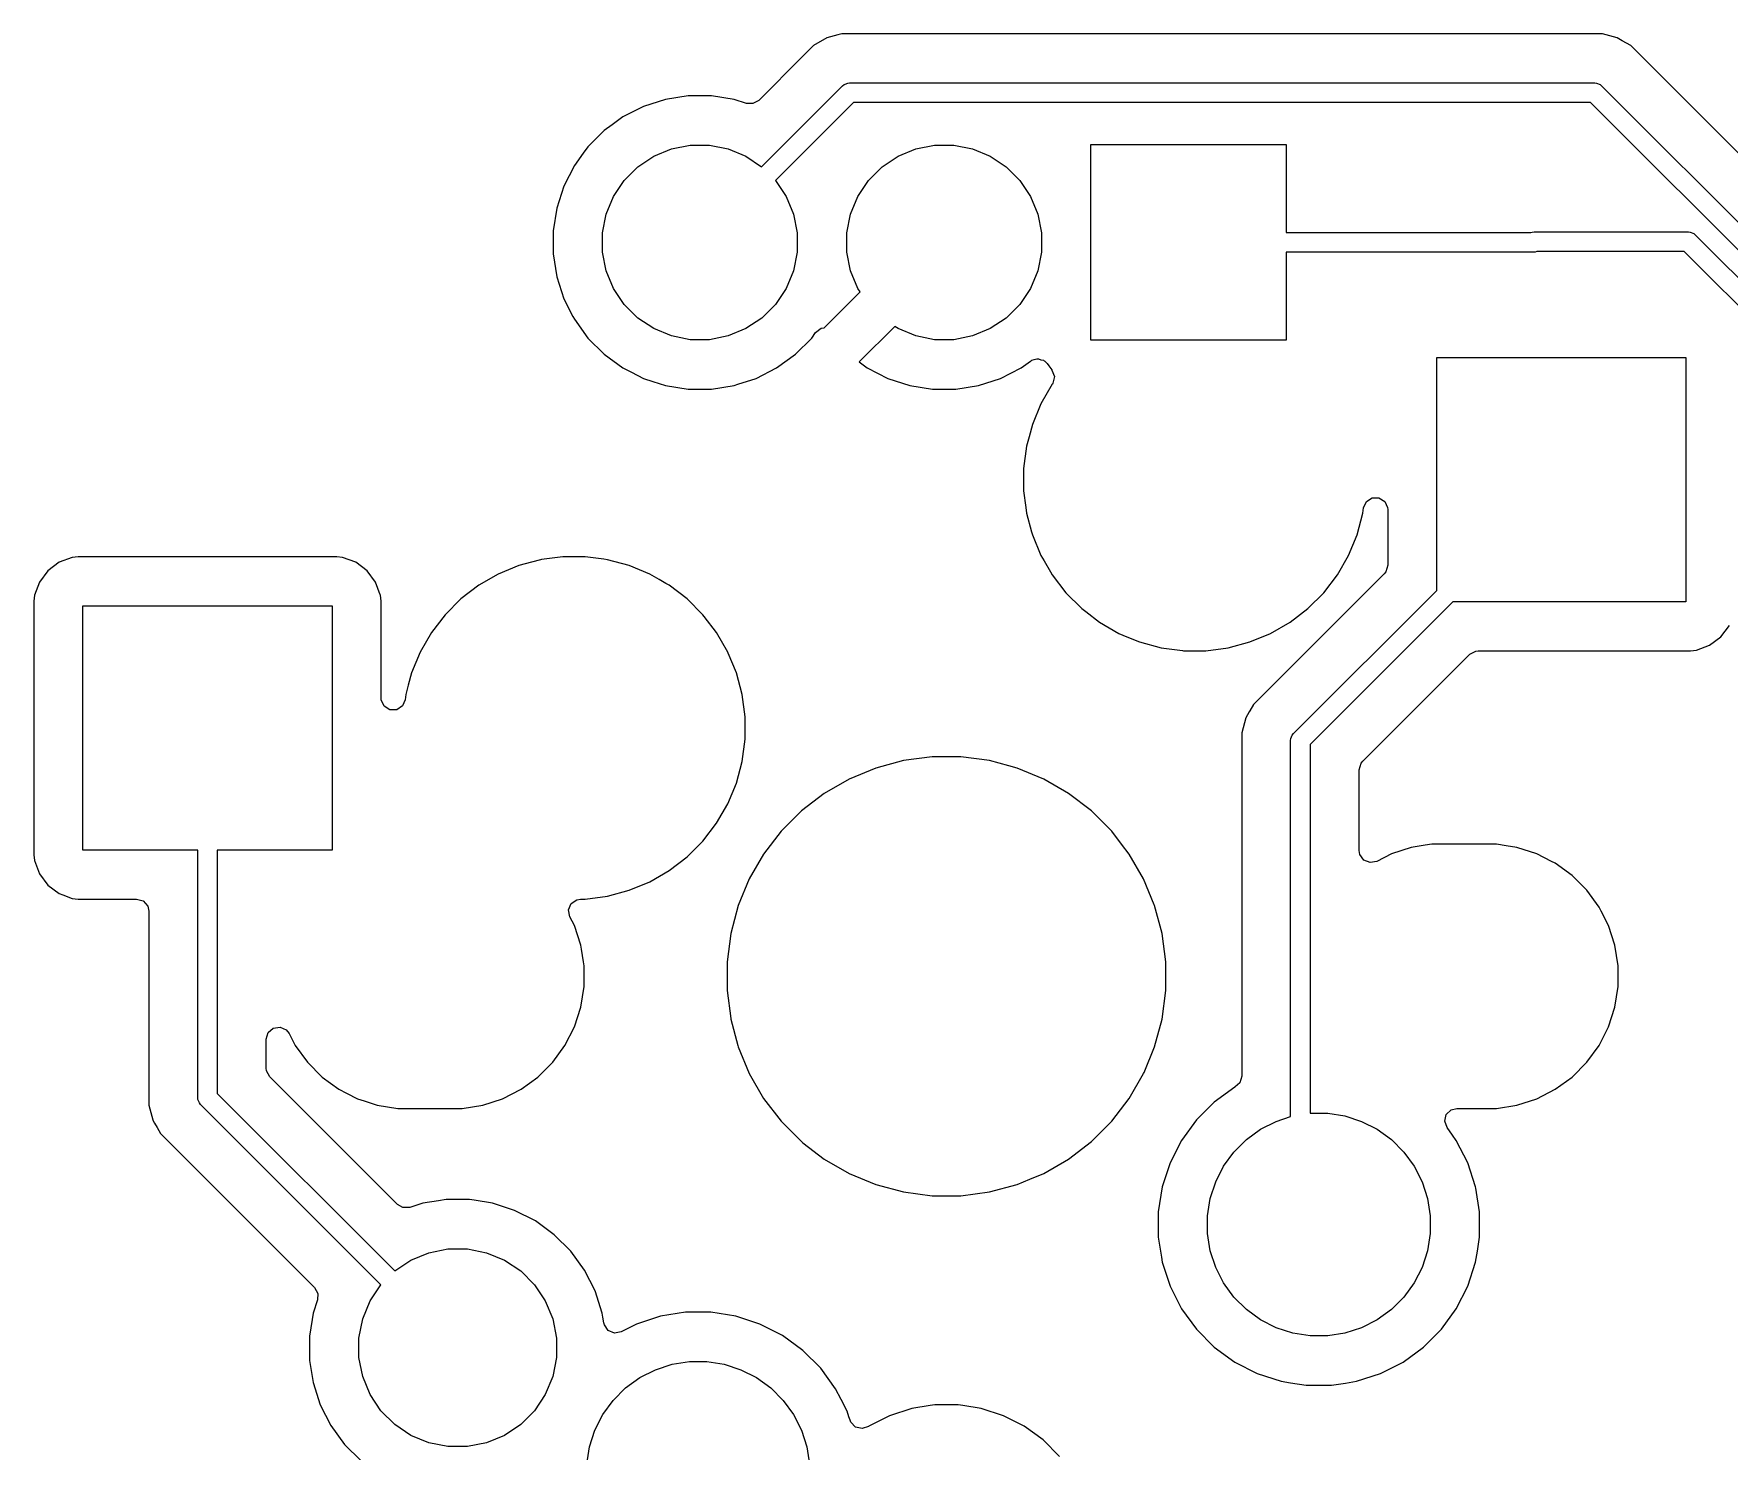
# Model space of a CAD drawing. Header units: millimetres. Extents: x 69 to 174, y -162 to -92.
# Drawn here: x 127.5 to 144.84, y -136.23 to -121.73 of the extents above; entities that cross this region are included whole.
import ezdxf

# ---------------------------------------------------------------- set-up
doc = ezdxf.new("R2010")
doc.units = ezdxf.units.MM
doc.layers.add('Back', color=153, linetype='CONTINUOUS', true_color=0x4d7fc4)

msp = doc.modelspace()

# ---------------------------------------------------------------- linework, layer by layer
at = {"layer": 'Back', "linetype": 'CONTINUOUS'}
for p, q in [((135.76564, -121.7315), (135.724719, -121.742464)), ((143.380331, -121.7315), (135.76564, -121.7315)), ((143.380347, -121.731499), (143.380331, -121.7315)), ((143.387943, -121.731499), (143.380347, -121.731499)), ((143.546057, -121.731499), (143.387943, -121.731499)), ((143.698785, -121.772423), (143.546057, -121.731499)), ((135.475982, -121.851481), (135.364178, -121.963286)), ((135.47599, -121.851475), (135.475982, -121.851481)), ((135.612909, -121.772426), (135.47599, -121.851475)), ((135.612914, -121.772423), (135.612909, -121.772426)), ((135.687451, -121.752451), (135.612914, -121.772423)), ((135.724719, -121.742465), (135.687451, -121.752451)), ((135.724719, -121.742464), (135.724719, -121.742465)), ((143.7489, -121.801358), (143.698785, -121.772423)), ((143.748904, -121.801359), (143.7489, -121.801358)), ((143.748904, -121.80136), (143.748904, -121.801359)), ((143.835716, -121.85148), (143.748904, -121.80136)), ((143.835717, -121.851481), (143.835716, -121.85148)), ((143.954588, -121.970352), (143.835717, -121.851481)), ((135.364178, -121.963286), (134.915963, -122.4115)), ((143.95459, -121.970355), (143.954588, -121.970352)), ((150.740287, -128.756052), (143.95459, -121.970355)), ((135.773989, -122.26129), (135.789142, -122.248853)), ((135.789142, -122.248853), (135.7997, -122.244479)), ((135.7997, -122.244479), (135.825191, -122.233921)), ((135.825191, -122.233921), (135.8447, -122.232)), ((135.8447, -122.232), (143.467, -122.232)), ((143.467, -122.232), (143.486509, -122.233921)), ((143.486509, -122.233921), (143.522557, -122.248853)), ((143.522557, -122.248853), (143.537711, -122.261289)), ((133.961031, -122.400746), (133.736403, -122.473733)), ((134.194303, -122.3638), (133.961031, -122.400746)), ((134.194308, -122.3638), (134.194303, -122.3638)), ((134.430492, -122.3638), (134.194308, -122.3638)), ((134.430497, -122.3638), (134.430492, -122.3638)), ((134.66377, -122.400747), (134.430497, -122.3638)), ((134.789964, -122.44175), (134.66377, -122.400747)), ((134.915963, -122.4115), (134.85464, -122.444985)), ((134.945111, -123.090166), (135.773989, -122.26129)), ((135.886121, -122.432), (135.086533, -123.231588)), ((143.425578, -122.432), (135.886121, -122.432)), ((151.143289, -130.14971), (143.425578, -122.432)), ((143.537711, -122.261289), (151.255421, -129.979)), ((133.525966, -122.580957), (133.41695, -122.660162)), ((133.736403, -122.473733), (133.525966, -122.580957)), ((134.85464, -122.444985), (134.789964, -122.44175)), ((133.334887, -122.719785), (133.167885, -122.886787)), ((133.334888, -122.719785), (133.334887, -122.719785)), ((133.33489, -122.719783), (133.334888, -122.719785)), ((133.41695, -122.660162), (133.33489, -122.719783)), ((133.120371, -122.952185), (133.029057, -123.077866)), ((133.167883, -122.88679), (133.120371, -122.952185)), ((133.167885, -122.886788), (133.167883, -122.88679)), ((133.167885, -122.886787), (133.167885, -122.886788)), ((133.841003, -122.982379), (134.022115, -122.90736)), ((134.022115, -122.90736), (134.214383, -122.869115)), ((134.214383, -122.869115), (134.410417, -122.869115)), ((134.410417, -122.869115), (134.602685, -122.90736)), ((134.602685, -122.90736), (134.783797, -122.982379)), ((136.341003, -122.982379), (136.522115, -122.90736)), ((136.522115, -122.90736), (136.714383, -122.869115)), ((136.714383, -122.869115), (136.910417, -122.869115)), ((136.910417, -122.869115), (137.102685, -122.90736)), ((137.102685, -122.90736), (137.283797, -122.982379)), ((138.3124, -124.8643), (138.3124, -122.8643)), ((138.3124, -122.8643), (140.3124, -122.8643)), ((140.3124, -122.8643), (140.3124, -123.7643)), ((133.029057, -123.077866), (132.921833, -123.288303)), ((133.53939, -123.229907), (133.678007, -123.09129)), ((133.678007, -123.09129), (133.841003, -122.982379)), ((134.783797, -122.982379), (134.945111, -123.090166)), ((136.03939, -123.229907), (136.178007, -123.09129)), ((136.178007, -123.09129), (136.341003, -122.982379)), ((137.283797, -122.982379), (137.446793, -123.09129)), ((137.446793, -123.09129), (137.58541, -123.229907)), ((132.921833, -123.288303), (132.848846, -123.512931)), ((133.430479, -123.392903), (133.53939, -123.229907)), ((135.086533, -123.231588), (135.194321, -123.392903)), ((135.930479, -123.392903), (136.03939, -123.229907)), ((137.58541, -123.229907), (137.694321, -123.392903)), ((133.35546, -123.574015), (133.430479, -123.392903)), ((135.194321, -123.392903), (135.26934, -123.574015)), ((135.85546, -123.574015), (135.930479, -123.392903)), ((137.694321, -123.392903), (137.76934, -123.574015)), ((132.848846, -123.512931), (132.8119, -123.746202)), ((133.317215, -123.766283), (133.35546, -123.574015)), ((135.26934, -123.574015), (135.307585, -123.766283)), ((135.817215, -123.766283), (135.85546, -123.574015)), ((137.76934, -123.574015), (137.807585, -123.766283)), ((132.8119, -123.746202), (132.8119, -123.982397)), ((133.317215, -123.962317), (133.317215, -123.766283)), ((135.307585, -123.766283), (135.307585, -123.962317)), ((135.817215, -123.962317), (135.817215, -123.766283)), ((137.807585, -123.766283), (137.807585, -123.962317)), ((140.3124, -123.7643), (142.813691, -123.7643)), ((142.813691, -123.7643), (142.829091, -123.757921)), ((142.829091, -123.757921), (142.8486, -123.756)), ((142.8486, -123.756), (144.425314, -123.756)), ((144.425314, -123.756), (144.444823, -123.757921)), ((144.444823, -123.757921), (144.480871, -123.772853)), ((144.480871, -123.772853), (144.496025, -123.785289)), ((144.496025, -123.785289), (150.90371, -130.192975)), ((132.8119, -123.982397), (132.848846, -124.215668)), ((133.35546, -124.154585), (133.317215, -123.962317)), ((135.307585, -123.962317), (135.26934, -124.154585)), ((135.85546, -124.154585), (135.817215, -123.962317)), ((137.807585, -123.962317), (137.76934, -124.154585)), ((142.8403, -123.9643), (140.3124, -123.9643)), ((140.3124, -123.9643), (140.3124, -124.8643)), ((142.859809, -123.962379), (142.8403, -123.9643)), ((142.875209, -123.956), (142.859809, -123.962379)), ((144.383892, -123.956), (142.875209, -123.956)), ((150.733, -130.305107), (144.383892, -123.956)), ((133.430479, -124.335697), (133.35546, -124.154585)), ((135.26934, -124.154585), (135.194321, -124.335697)), ((135.930479, -124.335697), (135.85546, -124.154585)), ((137.76934, -124.154585), (137.694321, -124.335697)), ((132.848846, -124.215668), (132.921833, -124.440296)), ((133.53939, -124.498693), (133.430479, -124.335697)), ((135.194321, -124.335697), (135.08541, -124.498693)), ((135.953297, -124.369847), (135.930479, -124.335697)), ((137.694321, -124.335697), (137.58541, -124.498693)), ((132.921833, -124.440296), (133.013924, -124.621033)), ((133.678007, -124.63731), (133.53939, -124.498693)), ((135.08541, -124.498693), (134.946793, -124.63731)), ((135.584943, -124.738202), (135.953297, -124.369847)), ((137.58541, -124.498693), (137.446793, -124.63731)), ((133.013924, -124.621033), (133.029057, -124.650733)), ((133.029057, -124.650733), (133.167883, -124.84181)), ((133.841003, -124.746221), (133.678007, -124.63731)), ((134.946793, -124.63731), (134.783797, -124.746221)), ((137.446793, -124.63731), (137.283797, -124.746221)), ((133.167883, -124.84181), (133.33489, -125.008817)), ((134.022115, -124.82124), (133.841003, -124.746221)), ((134.214383, -124.859485), (134.022115, -124.82124)), ((134.410417, -124.859485), (134.214383, -124.859485)), ((134.602685, -124.82124), (134.410417, -124.859485)), ((134.783797, -124.746221), (134.602685, -124.82124)), ((135.28991, -125.008817), (135.456917, -124.84181)), ((135.456917, -124.84181), (135.497785, -124.785559)), ((135.497785, -124.785559), (135.553111, -124.742896)), ((135.553111, -124.742896), (135.584943, -124.738202)), ((136.30685, -124.7234), (135.943293, -125.086958)), ((136.341003, -124.746221), (136.30685, -124.7234)), ((136.522115, -124.82124), (136.341003, -124.746221)), ((136.714383, -124.859485), (136.522115, -124.82124)), ((136.910417, -124.859485), (136.714383, -124.859485)), ((137.102685, -124.82124), (136.910417, -124.859485)), ((137.283797, -124.746221), (137.102685, -124.82124)), ((133.33489, -125.008817), (133.525967, -125.147643)), ((135.098833, -125.147643), (135.28991, -125.008817)), ((140.3124, -124.8643), (138.3124, -124.8643)), ((133.525967, -125.147643), (133.613309, -125.192146)), ((133.613309, -125.192146), (133.736403, -125.254866)), ((134.888392, -125.254868), (135.098833, -125.147643)), ((135.943293, -125.086958), (136.026228, -125.147214)), ((136.026228, -125.147214), (136.236597, -125.254402)), ((137.388202, -125.254402), (137.598571, -125.147214)), ((137.598571, -125.147214), (137.694257, -125.077694)), ((137.694257, -125.077694), (137.701944, -125.074951)), ((137.701944, -125.074951), (137.707714, -125.069181)), ((137.707714, -125.069181), (137.734366, -125.063382)), ((137.734366, -125.063382), (137.760063, -125.054214)), ((137.760063, -125.054214), (137.768013, -125.056062)), ((137.768013, -125.056062), (137.775987, -125.054328)), ((137.775987, -125.054328), (137.801544, -125.063859)), ((137.801544, -125.063859), (137.828117, -125.070039)), ((137.828117, -125.070039), (137.83549, -125.07652)), ((137.83549, -125.07652), (137.841452, -125.078744)), ((137.841452, -125.078744), (137.866409, -125.1037)), ((137.866409, -125.1037), (137.882718, -125.125485)), ((137.882718, -125.125485), (137.914347, -125.167736)), ((137.914347, -125.167736), (137.915445, -125.169202)), ((137.915445, -125.169202), (137.939863, -125.234666)), ((141.8509, -127.423578), (141.8509, -125.04)), ((141.8509, -125.04), (144.4009, -125.04)), ((144.4009, -125.04), (144.4009, -127.54)), ((133.736403, -125.254866), (133.736405, -125.254866)), ((133.736405, -125.254866), (133.736408, -125.254868)), ((133.736408, -125.254868), (133.831262, -125.285688)), ((133.831262, -125.285688), (133.961031, -125.327853)), ((133.961031, -125.327853), (134.194303, -125.3648)), ((134.194303, -125.3648), (134.194308, -125.3648)), ((134.194308, -125.3648), (134.430497, -125.3648)), ((134.430497, -125.3648), (134.663768, -125.327853)), ((134.663768, -125.327853), (134.702131, -125.315388)), ((134.702131, -125.315388), (134.888392, -125.254868)), ((136.236597, -125.254402), (136.461152, -125.327365)), ((136.461152, -125.327365), (136.461151, -125.327365)), ((136.461151, -125.327365), (136.694348, -125.3643)), ((136.694348, -125.3643), (136.930452, -125.3643)), ((136.930452, -125.3643), (137.163647, -125.327365)), ((137.163647, -125.327365), (137.388202, -125.254402)), ((137.917293, -125.31538), (137.802557, -125.514108)), ((137.919288, -125.312394), (137.917293, -125.31538)), ((137.925012, -125.302939), (137.919288, -125.312394)), ((137.939863, -125.234666), (137.925012, -125.302939)), ((137.80255, -125.514123), (137.714742, -125.726112)), ((137.802557, -125.514108), (137.80255, -125.514123)), ((137.714742, -125.726112), (137.680454, -125.854076)), ((137.680454, -125.854076), (137.655361, -125.947731)), ((137.655351, -125.94777), (137.6254, -126.175258)), ((137.655353, -125.947759), (137.655351, -125.94777)), ((137.655361, -125.947731), (137.655353, -125.947759)), ((137.6254, -126.175258), (137.6254, -126.404741)), ((137.6254, -126.404741), (137.647954, -126.576048)), ((137.647954, -126.576048), (137.655352, -126.632238)), ((141.096448, -126.632238), (141.103461, -126.578968)), ((141.103461, -126.578968), (141.131728, -126.515072)), ((141.131728, -126.515072), (141.190052, -126.476601)), ((141.190052, -126.476601), (141.259917, -126.47577)), ((141.259917, -126.47577), (141.31914, -126.512842)), ((141.31914, -126.512842), (141.348919, -126.576048)), ((141.348919, -126.576048), (141.3504, -126.595154)), ((137.655352, -126.632238), (137.706784, -126.824187)), ((141.037058, -126.853887), (141.096448, -126.632238)), ((141.3504, -126.595154), (141.3504, -127.164902)), ((137.706784, -126.824187), (137.714742, -126.853887)), ((137.714742, -126.853887), (137.80255, -127.065876)), ((140.949244, -127.065888), (141.037058, -126.853887)), ((127.893416, -127.085908), (127.758571, -127.136202)), ((127.953023, -127.079501), (127.893416, -127.085908)), ((127.953029, -127.0795), (127.953023, -127.079501)), ((130.598764, -127.0795), (127.953029, -127.0795)), ((130.598773, -127.0795), (130.598764, -127.0795)), ((130.598781, -127.0795), (130.598773, -127.0795)), ((130.598783, -127.079501), (130.598781, -127.0795)), ((130.658383, -127.085908), (130.598783, -127.079501)), ((130.793228, -127.136202), (130.658382, -127.085908)), ((130.658382, -127.085908), (130.658383, -127.085908)), ((132.683662, -127.109452), (132.591961, -127.134023)), ((132.694615, -127.108009), (132.683662, -127.109452)), ((132.911158, -127.0795), (132.694615, -127.108009)), ((132.911166, -127.0795), (132.911158, -127.0795)), ((133.140634, -127.0795), (132.911166, -127.0795)), ((133.140641, -127.0795), (133.140634, -127.0795)), ((133.330115, -127.104446), (133.140641, -127.0795)), ((133.368138, -127.109452), (133.330115, -127.104446)), ((133.589787, -127.168842), (133.368138, -127.109452)), ((137.80255, -127.065876), (137.802557, -127.06589)), ((137.802557, -127.06589), (137.834289, -127.120851)), ((140.834511, -127.264612), (140.949244, -127.065888)), ((127.643352, -127.222455), (127.557106, -127.337664)), ((127.643355, -127.222452), (127.643352, -127.222455)), ((127.758564, -127.136206), (127.643355, -127.222452)), ((127.758571, -127.136202), (127.758564, -127.136206)), ((130.793235, -127.136206), (130.793228, -127.136202)), ((130.908444, -127.222452), (130.793235, -127.136206)), ((130.908447, -127.222455), (130.908444, -127.222452)), ((130.994693, -127.337664), (130.908447, -127.222455)), ((132.250009, -127.256657), (132.051282, -127.371392)), ((132.250023, -127.25665), (132.250009, -127.256657)), ((132.462012, -127.168842), (132.250023, -127.25665)), ((132.591961, -127.134023), (132.462012, -127.168842)), ((133.801776, -127.25665), (133.589787, -127.168842)), ((133.80179, -127.256657), (133.801776, -127.25665)), ((133.898463, -127.312471), (133.80179, -127.256657)), ((137.834289, -127.120851), (137.899531, -127.233855)), ((137.899531, -127.233855), (137.917292, -127.264617)), ((137.917292, -127.264617), (138.056981, -127.446661)), ((141.314081, -127.252583), (139.976281, -128.590382)), ((140.694819, -127.446661), (140.834511, -127.264612)), ((141.330715, -127.231941), (141.314081, -127.252583)), ((141.3504, -127.164902), (141.330715, -127.231941)), ((127.557102, -127.337671), (127.506808, -127.472517)), ((127.557106, -127.337664), (127.557102, -127.337671)), ((130.994697, -127.337671), (130.994693, -127.337664)), ((131.043116, -127.467491), (130.994697, -127.337671)), ((132.051282, -127.371392), (131.869238, -127.511081)), ((133.966002, -127.351465), (133.898463, -127.312471)), ((134.000517, -127.371392), (133.966002, -127.351465)), ((134.182561, -127.511081), (134.000517, -127.371392)), ((138.056981, -127.446661), (138.056989, -127.44667)), ((138.056989, -127.44667), (138.21923, -127.608911)), ((140.386089, -128.888389), (141.8509, -127.423578)), ((140.53257, -127.608911), (140.694811, -127.44667)), ((140.694811, -127.44667), (140.694814, -127.446665)), ((140.694814, -127.446665), (140.694819, -127.446661)), ((127.500401, -127.532123), (127.5004, -127.532135)), ((127.5004, -127.532135), (127.5004, -130.12787)), ((127.506808, -127.472517), (127.500401, -127.532116)), ((127.500401, -127.532116), (127.500401, -127.532123)), ((128.0009, -130.08), (128.0009, -127.58)), ((128.0009, -127.58), (130.5509, -127.58)), ((130.5509, -127.58), (130.5509, -130.08)), ((131.044991, -127.472517), (131.043116, -127.467491)), ((131.051397, -127.532116), (131.044991, -127.472517)), ((131.051398, -127.532123), (131.051397, -127.532116)), ((131.051399, -127.532129), (131.051398, -127.532123)), ((131.051399, -128.524852), (131.051399, -127.532129)), ((131.869238, -127.511081), (131.706981, -127.673338)), ((134.18257, -127.511089), (134.182561, -127.511081)), ((134.344811, -127.67333), (134.18257, -127.511089)), ((138.21923, -127.608911), (138.219238, -127.608918)), ((138.219238, -127.608918), (138.219239, -127.608919)), ((138.219239, -127.608919), (138.260375, -127.640484)), ((140.350512, -127.748611), (140.532561, -127.608919)), ((140.532561, -127.608919), (140.532565, -127.608914)), ((140.532565, -127.608914), (140.53257, -127.608911)), ((142.017321, -127.54), (140.5568, -129.000521)), ((144.4009, -127.54), (142.017321, -127.54)), ((131.706981, -127.673338), (131.567292, -127.855382)), ((134.344818, -127.673338), (134.344811, -127.67333)), ((134.344819, -127.673339), (134.344818, -127.673338)), ((134.357422, -127.689764), (134.344819, -127.673339)), ((134.484507, -127.855382), (134.357422, -127.689764)), ((138.260375, -127.640484), (138.401282, -127.748607)), ((138.401282, -127.748607), (138.401285, -127.748608)), ((138.401285, -127.748608), (138.401288, -127.748611)), ((138.401288, -127.748611), (138.600012, -127.863344)), ((140.151788, -127.863344), (140.350512, -127.748611)), ((144.758446, -127.897546), (144.844696, -127.782331)), ((131.567292, -127.855382), (131.452557, -128.054109)), ((134.484508, -127.855385), (134.484507, -127.855382)), ((134.484511, -127.855388), (134.484508, -127.855385)), ((134.599244, -128.054112), (134.484511, -127.855388)), ((138.600012, -127.863344), (138.600017, -127.863346)), ((138.600017, -127.863346), (138.600023, -127.863349)), ((138.600023, -127.863349), (138.682578, -127.897544)), ((138.682578, -127.897544), (138.812013, -127.951158)), ((138.812013, -127.951158), (139.033662, -128.010548)), ((139.718138, -128.010548), (139.939787, -127.951158)), ((139.939787, -127.951158), (140.151788, -127.863344)), ((144.643231, -127.983796), (144.758446, -127.897546)), ((131.45255, -128.054123), (131.364742, -128.266112)), ((131.452557, -128.054109), (131.45255, -128.054123)), ((134.599246, -128.054117), (134.599244, -128.054112)), ((134.599249, -128.054123), (134.599246, -128.054117)), ((134.603965, -128.065509), (134.599249, -128.054123)), ((134.687058, -128.266113), (134.603965, -128.065509)), ((139.033662, -128.010548), (139.250212, -128.039057)), ((139.250212, -128.039057), (139.26115, -128.040498)), ((139.26115, -128.040498), (139.261166, -128.0405)), ((139.261166, -128.0405), (139.261173, -128.0405)), ((139.261173, -128.0405), (139.490627, -128.0405)), ((139.490627, -128.0405), (139.490634, -128.0405)), ((139.490634, -128.0405), (139.718138, -128.010548)), ((141.093614, -129.171519), (142.188316, -128.076817)), ((142.188316, -128.076817), (142.249639, -128.043333)), ((142.249639, -128.043333), (142.275997, -128.040499)), ((142.275997, -128.040499), (144.448771, -128.040499)), ((144.448771, -128.040499), (144.448772, -128.040499)), ((144.448772, -128.040499), (144.508383, -128.034091)), ((144.508383, -128.034091), (144.643231, -127.983796)), ((131.364742, -128.266112), (131.330454, -128.394076)), ((134.746448, -128.487762), (134.687058, -128.266113)), ((131.305351, -128.48777), (131.298338, -128.541038)), ((131.305353, -128.487759), (131.305351, -128.48777)), ((131.305359, -128.487738), (131.305353, -128.487759)), ((131.330454, -128.394076), (131.305359, -128.487738)), ((134.7764, -128.715266), (134.746448, -128.487762)), ((131.05288, -128.543958), (131.051399, -128.524852)), ((131.082659, -128.607164), (131.05288, -128.543958)), ((131.141882, -128.644236), (131.082659, -128.607164)), ((131.211747, -128.643405), (131.141882, -128.644236)), ((131.270071, -128.604934), (131.211747, -128.643405)), ((131.298338, -128.541038), (131.270071, -128.604934)), ((139.933092, -128.665188), (139.897223, -128.727315)), ((139.938607, -128.655636), (139.933092, -128.665188)), ((139.976277, -128.590387), (139.938607, -128.655636)), ((139.976281, -128.590382), (139.976277, -128.590387)), ((134.7764, -128.944734), (134.7764, -128.715266)), ((139.897223, -128.727315), (139.856299, -128.880043)), ((134.746448, -129.172238), (134.7764, -128.944734)), ((139.856299, -128.880043), (139.856299, -128.880044)), ((139.856299, -128.880044), (139.856299, -129.048146)), ((140.3568, -128.9591), (140.358721, -128.939591)), ((140.3568, -132.805817), (140.3568, -128.9591)), ((140.358721, -128.939591), (140.373653, -128.903543)), ((140.373653, -128.903543), (140.386089, -128.888389)), ((140.5568, -129.000521), (140.5568, -132.770523)), ((134.687058, -129.393887), (134.746448, -129.172238)), ((136.397103, -129.164001), (136.112905, -129.240152)), ((136.688783, -129.125601), (136.397103, -129.164001)), ((136.688788, -129.1256), (136.688783, -129.125601)), ((136.688794, -129.1256), (136.688788, -129.1256)), ((136.983006, -129.1256), (136.688794, -129.1256)), ((136.983011, -129.1256), (136.983006, -129.1256)), ((136.983016, -129.125601), (136.983011, -129.1256)), ((137.274696, -129.164001), (136.983016, -129.125601)), ((137.274699, -129.164001), (137.274696, -129.164001)), ((137.2747, -129.164002), (137.274699, -129.164001)), ((137.474307, -129.217487), (137.2747, -129.164002)), ((139.856299, -129.048146), (139.8563, -129.048159)), ((139.8563, -129.048159), (139.8563, -132.39179)), ((141.0573, -129.259196), (141.076985, -129.192157)), ((141.076985, -129.192157), (141.093614, -129.171519)), ((135.841089, -129.352742), (135.58631, -129.49984)), ((135.841105, -129.352734), (135.841089, -129.352742)), ((136.112905, -129.240152), (135.841105, -129.352734)), ((137.558894, -129.240152), (137.474307, -129.217487)), ((137.830694, -129.352734), (137.558894, -129.240152)), ((137.83071, -129.352742), (137.830694, -129.352734)), ((138.085489, -129.49984), (137.83071, -129.352742)), ((141.0573, -130.084238), (141.0573, -129.259196)), ((134.599244, -129.605888), (134.687058, -129.393887)), ((135.586294, -129.499851), (135.35289, -129.678948)), ((135.58631, -129.49984), (135.586294, -129.499851)), ((138.085492, -129.499842), (138.085489, -129.49984)), ((138.085497, -129.499845), (138.085492, -129.499842)), ((138.085503, -129.499849), (138.085497, -129.499845)), ((138.085505, -129.499851), (138.085503, -129.499849)), ((138.318909, -129.678948), (138.085505, -129.499851)), ((134.484511, -129.804612), (134.599244, -129.605888)), ((135.352883, -129.678954), (135.144854, -129.886983)), ((135.35289, -129.678948), (135.352883, -129.678954)), ((138.318916, -129.678954), (138.318909, -129.678948)), ((138.526945, -129.886983), (138.318916, -129.678954)), ((134.344819, -129.986661), (134.484511, -129.804612)), ((135.144848, -129.88699), (134.965751, -130.120394)), ((135.144854, -129.886983), (135.144848, -129.88699)), ((138.526951, -129.88699), (138.526945, -129.886983)), ((138.627939, -130.0186), (138.526951, -129.88699)), ((134.18257, -130.148911), (134.344811, -129.98667)), ((134.344811, -129.98667), (134.344814, -129.986665)), ((134.344814, -129.986665), (134.344819, -129.986661)), ((138.706055, -130.120403), (138.627939, -130.0186)), ((141.591244, -130.051876), (141.388944, -130.117606)), ((141.73131, -130.029692), (141.591244, -130.051876)), ((141.801342, -130.0186), (141.73131, -130.029692)), ((142.462258, -130.0186), (141.801342, -130.0186)), ((142.561674, -130.034346), (142.462258, -130.0186)), ((142.672355, -130.051876), (142.561674, -130.034346)), ((142.874655, -130.117606), (142.672355, -130.051876)), ((127.5004, -130.12787), (127.500401, -130.127876)), ((127.500401, -130.127876), (127.506808, -130.187483)), ((127.506808, -130.187483), (127.557102, -130.322328)), ((129.1759, -130.08), (128.0009, -130.08)), ((129.1759, -132.61), (129.1759, -130.08)), ((130.5509, -130.08), (129.3759, -130.08)), ((129.3759, -130.08), (129.3759, -132.568578)), ((134.000512, -130.288611), (134.182561, -130.148919)), ((134.182561, -130.148919), (134.182565, -130.148914)), ((134.182565, -130.148914), (134.18257, -130.148911)), ((134.96574, -130.12041), (134.818642, -130.375189)), ((134.965751, -130.120394), (134.96574, -130.12041)), ((138.706059, -130.12041), (138.706055, -130.120403)), ((138.853157, -130.375189), (138.706059, -130.12041)), ((141.063928, -130.124236), (141.0573, -130.084238)), ((141.104185, -130.181343), (141.063928, -130.124236)), ((141.168926, -130.207619), (141.104185, -130.181343)), ((141.237595, -130.194723), (141.168926, -130.207619)), ((141.388941, -130.117608), (141.237595, -130.194723)), ((141.388944, -130.117606), (141.388941, -130.117608)), ((142.874658, -130.117607), (142.874655, -130.117606)), ((143.026004, -130.194723), (142.874658, -130.117607)), ((143.064188, -130.214179), (143.026004, -130.194723)), ((143.236278, -130.33921), (143.064188, -130.214179)), ((127.557102, -130.322328), (127.557106, -130.322335)), ((127.557106, -130.322335), (127.643352, -130.437544)), ((133.589787, -130.491158), (133.801788, -130.403344)), ((133.801788, -130.403344), (134.000512, -130.288611)), ((134.818634, -130.375205), (134.706052, -130.647005)), ((134.818642, -130.375189), (134.818634, -130.375205)), ((138.853165, -130.375205), (138.853157, -130.375189)), ((138.962342, -130.638785), (138.853165, -130.375205)), ((143.38669, -130.489622), (143.236278, -130.33921)), ((127.643352, -130.437544), (127.643355, -130.437547)), ((127.643355, -130.437547), (127.758564, -130.523793)), ((127.758564, -130.523793), (127.758571, -130.523797)), ((127.758571, -130.523797), (127.79511, -130.537425)), ((127.79511, -130.537425), (127.893417, -130.574091)), ((127.893417, -130.574091), (127.953027, -130.5805)), ((127.953027, -130.5805), (128.5514, -130.580499)), ((128.5514, -130.580499), (128.618439, -130.600183)), ((133.053594, -130.587128), (133.093592, -130.5805)), ((133.093592, -130.5805), (133.140627, -130.5805)), ((133.140627, -130.5805), (133.140634, -130.5805)), ((133.140634, -130.5805), (133.368138, -130.550548)), ((133.368138, -130.550548), (133.589787, -130.491158)), ((143.511721, -130.661712), (143.38669, -130.489622)), ((128.618439, -130.600183), (128.664194, -130.652987)), ((128.664194, -130.652987), (128.6754, -130.704499)), ((128.6754, -130.704499), (128.6754, -132.52333)), ((132.970211, -130.692126), (132.996487, -130.627385)), ((132.983107, -130.760795), (132.970211, -130.692126)), ((132.996487, -130.627385), (133.053594, -130.587128)), ((134.706052, -130.647005), (134.629901, -130.931203)), ((138.96575, -130.647013), (138.962342, -130.638785)), ((139.041898, -130.9312), (138.96575, -130.647013)), ((143.533026, -130.703526), (143.511721, -130.661712)), ((143.608292, -130.851241), (143.533026, -130.703526)), ((133.029192, -130.851241), (132.983107, -130.760795)), ((133.029193, -130.851244), (133.029192, -130.851241)), ((133.094924, -131.053545), (133.029193, -130.851244)), ((143.608292, -130.851242), (143.608292, -130.851241)), ((143.674024, -131.053546), (143.608292, -130.851242)), ((133.100916, -131.091376), (133.094924, -131.053545)), ((133.121747, -131.2229), (133.100916, -131.091376)), ((134.629901, -130.931203), (134.591501, -131.222883)), ((139.0803, -131.222894), (139.041898, -130.9312)), ((143.7073, -131.263642), (143.674024, -131.053546)), ((133.1282, -131.263642), (133.121747, -131.2229)), ((133.1282, -131.476358), (133.1282, -131.263642)), ((134.591501, -131.222883), (134.5915, -131.2229)), ((134.5915, -131.2229), (134.5915, -131.517099)), ((139.0803, -131.517106), (139.0803, -131.222894)), ((143.7073, -131.476358), (143.7073, -131.263642)), ((133.094924, -131.686454), (133.1282, -131.476358)), ((134.5915, -131.517099), (134.591501, -131.517116)), ((134.591501, -131.517116), (134.62896, -131.80165)), ((139.041898, -131.8088), (139.0803, -131.517106)), ((143.674024, -131.686454), (143.7073, -131.476358)), ((133.029192, -131.888758), (133.094924, -131.686454)), ((143.608292, -131.888758), (143.674024, -131.686454)), ((129.8764, -132.01311), (129.896085, -131.946071)), ((129.896085, -131.946071), (129.948889, -131.900316)), ((129.948889, -131.900316), (130.018047, -131.890372)), ((130.018047, -131.890372), (130.081603, -131.919397)), ((130.081603, -131.919397), (130.110885, -131.956815)), ((130.110885, -131.956815), (130.172779, -132.078288)), ((132.932621, -132.078288), (133.029192, -131.888758)), ((134.62896, -131.80165), (134.629902, -131.8088)), ((134.629902, -131.8088), (134.702111, -132.078288)), ((138.96575, -132.092987), (139.041898, -131.8088)), ((143.511721, -132.078288), (143.608292, -131.888758)), ((129.8764, -132.309902), (129.8764, -132.01311)), ((130.172779, -132.078288), (130.29781, -132.250378)), ((132.80759, -132.250378), (132.932621, -132.078288)), ((134.702111, -132.078288), (134.706052, -132.092994)), ((134.706052, -132.092994), (134.818634, -132.364794)), ((138.85686, -132.355874), (138.965747, -132.092994)), ((138.965746, -132.092994), (138.96575, -132.092987)), ((138.965747, -132.092994), (138.965746, -132.092994)), ((143.38669, -132.250378), (143.511721, -132.078288)), ((129.879234, -132.33626), (129.8764, -132.309902)), ((130.29781, -132.250378), (130.448222, -132.40079)), ((132.657178, -132.40079), (132.80759, -132.250378)), ((143.236278, -132.40079), (143.38669, -132.250378)), ((129.912719, -132.397583), (129.879234, -132.33626)), ((130.571016, -133.055881), (129.912719, -132.397583)), ((130.448222, -132.40079), (130.620312, -132.525821)), ((132.485088, -132.525821), (132.657178, -132.40079)), ((134.818634, -132.364794), (134.818642, -132.36481)), ((134.818642, -132.36481), (134.96574, -132.619589)), ((138.706055, -132.619597), (138.853161, -132.364803)), ((138.853161, -132.364803), (138.85686, -132.355874)), ((139.836615, -132.458829), (139.788603, -132.50227)), ((139.8563, -132.39179), (139.836615, -132.458829)), ((143.064188, -132.525821), (143.236278, -132.40079)), ((128.6754, -132.52333), (128.675399, -132.523348)), ((128.675399, -132.523348), (128.675399, -132.689054)), ((129.177821, -132.629509), (129.1759, -132.61)), ((129.192753, -132.665557), (129.177821, -132.629509)), ((129.3759, -132.568578), (131.191707, -134.384386)), ((130.620312, -132.525821), (130.69975, -132.566297)), ((130.69975, -132.566297), (130.809841, -132.622392)), ((130.809841, -132.622392), (130.809844, -132.622393)), ((130.809844, -132.622393), (130.879047, -132.644878)), ((130.879047, -132.644878), (131.012146, -132.688124)), ((132.093254, -132.688124), (132.295558, -132.622392)), ((132.295558, -132.622392), (132.485088, -132.525821)), ((134.96574, -132.619589), (134.965751, -132.619605)), ((134.965751, -132.619605), (135.144848, -132.853009)), ((138.52695, -132.853011), (138.706055, -132.619597)), ((139.575229, -132.65641), (139.39231, -132.839329)), ((139.784523, -132.504348), (139.575229, -132.65641)), ((139.788603, -132.50227), (139.784523, -132.504348)), ((142.672354, -132.688124), (142.874658, -132.622392)), ((142.874658, -132.622392), (143.064188, -132.525821)), ((128.675399, -132.689054), (128.675398, -132.689054)), ((128.675398, -132.689054), (128.715665, -132.839332)), ((129.205189, -132.680711), (129.192753, -132.665557)), ((131.050286, -134.525807), (129.205189, -132.680711)), ((131.012146, -132.688124), (131.222242, -132.7214)), ((131.222242, -132.7214), (131.222243, -132.7214)), ((131.222243, -132.7214), (131.883157, -132.7214)), ((131.883157, -132.7214), (131.883158, -132.7214)), ((131.883158, -132.7214), (132.093254, -132.688124)), ((140.208493, -132.854006), (140.3568, -132.805817)), ((140.5568, -132.770523), (140.735579, -132.770523)), ((140.735579, -132.770523), (140.912728, -132.798581)), ((140.912728, -132.798581), (141.083307, -132.854006)), ((141.933375, -132.852479), (141.9492, -132.784425)), ((141.9492, -132.784425), (141.999306, -132.73573)), ((141.999306, -132.73573), (142.057173, -132.7214)), ((142.057173, -132.7214), (142.462257, -132.7214)), ((142.462257, -132.7214), (142.462258, -132.7214)), ((142.462258, -132.7214), (142.672354, -132.688124)), ((128.715665, -132.839332), (128.716323, -132.841785)), ((128.716323, -132.841785), (128.733319, -132.871222)), ((128.733319, -132.871222), (128.760491, -132.918285)), ((128.760491, -132.918285), (128.795379, -132.978715)), ((128.795379, -132.978715), (128.914249, -133.097585)), ((135.144848, -132.853009), (135.144854, -132.853016)), ((135.144854, -132.853016), (135.352883, -133.061045)), ((138.318911, -133.06105), (138.52695, -132.853011)), ((139.39231, -132.839329), (139.240253, -133.048617)), ((139.903581, -133.040856), (140.048684, -132.935432)), ((140.048684, -132.935432), (140.208493, -132.854006)), ((141.083307, -132.854006), (141.243116, -132.935432)), ((141.243116, -132.935432), (141.388219, -133.040856)), ((141.956855, -132.918285), (141.933375, -132.852479)), ((142.012822, -132.995317), (141.956855, -132.918285)), ((142.051547, -133.048618), (142.012822, -132.995317)), ((128.914249, -133.097585), (128.914255, -133.09759)), ((128.914255, -133.09759), (130.370403, -134.553738)), ((131.219638, -133.704503), (130.571016, -133.055881)), ((135.352883, -133.061045), (135.35289, -133.061051)), ((135.35289, -133.061051), (135.367747, -133.072451)), ((135.367747, -133.072451), (135.586303, -133.240155)), ((138.085497, -133.240155), (138.318911, -133.06105)), ((139.240253, -133.048617), (139.12281, -133.279112)), ((139.671332, -133.312784), (139.776756, -133.167681)), ((139.776756, -133.167681), (139.903581, -133.040856)), ((141.388219, -133.040856), (141.515044, -133.167681)), ((141.515044, -133.167681), (141.620468, -133.312784)), ((142.168991, -133.279115), (142.051547, -133.048618)), ((135.586303, -133.240155), (135.58631, -133.240159)), ((135.58631, -133.240159), (135.841089, -133.387257)), ((137.830703, -133.387261), (138.085497, -133.240155)), ((139.12281, -133.279112), (139.042867, -133.525149)), ((139.589906, -133.472593), (139.671332, -133.312784)), ((141.620468, -133.312784), (141.701894, -133.472593)), ((142.248932, -133.525146), (142.168991, -133.279115)), ((135.841089, -133.387257), (135.841105, -133.387265)), ((135.841105, -133.387265), (136.112905, -133.499847)), ((136.112905, -133.499847), (136.112907, -133.499847)), ((136.112907, -133.499847), (136.112913, -133.49985)), ((136.112913, -133.49985), (136.3971, -133.575998)), ((137.2747, -133.575998), (137.558887, -133.49985)), ((137.558887, -133.49985), (137.687573, -133.446547)), ((137.687573, -133.446547), (137.830694, -133.387265)), ((137.830694, -133.387265), (137.830697, -133.387263)), ((137.830697, -133.387263), (137.830703, -133.387261)), ((139.042867, -133.525149), (139.0024, -133.780648)), ((139.534481, -133.643172), (139.589906, -133.472593)), ((141.701894, -133.472593), (141.757319, -133.643172)), ((142.250738, -133.536549), (142.248932, -133.525146)), ((131.275795, -133.736748), (131.219638, -133.704503)), ((131.48078, -133.690842), (131.345637, -133.734753)), ((131.480783, -133.690842), (131.48078, -133.690842)), ((131.637961, -133.665947), (131.480783, -133.690842)), ((131.716549, -133.6535), (131.637961, -133.665947)), ((131.955251, -133.6535), (131.716549, -133.6535)), ((132.0035, -133.661142), (131.955251, -133.6535)), ((132.191011, -133.690841), (132.0035, -133.661142)), ((132.191013, -133.690841), (132.191011, -133.690841)), ((132.191015, -133.690842), (132.191013, -133.690841)), ((132.418034, -133.764605), (132.191015, -133.690842)), ((136.3971, -133.575998), (136.688794, -133.6144)), ((136.688794, -133.6144), (136.688801, -133.6144)), ((136.688801, -133.6144), (136.982999, -133.6144)), ((136.982999, -133.6144), (136.983006, -133.6144)), ((136.983006, -133.6144), (137.2747, -133.575998)), ((139.506423, -133.820321), (139.534481, -133.643172)), ((141.757319, -133.643172), (141.785377, -133.820321)), ((142.2894, -133.780648), (142.250738, -133.536549)), ((131.345637, -133.734753), (131.275795, -133.736748)), ((132.630719, -133.872973), (132.418034, -133.764605)), ((132.823833, -134.013279), (132.630719, -133.872973)), ((139.0024, -133.780648), (139.0024, -134.039351)), ((139.506423, -133.999679), (139.506423, -133.820321)), ((141.785377, -133.820321), (141.785377, -133.999679)), ((142.2894, -134.039351), (142.2894, -133.780648)), ((132.992621, -134.182067), (132.823833, -134.013279)), ((139.0024, -134.039351), (139.034426, -134.241554)), ((139.534481, -134.176828), (139.506423, -133.999679)), ((141.785377, -133.999679), (141.757319, -134.176828)), ((142.266917, -134.181294), (142.2894, -134.039351)), ((131.356961, -134.273968), (131.540971, -134.197749)), ((131.540971, -134.197749), (131.736315, -134.158892)), ((131.736315, -134.158892), (131.935485, -134.158892)), ((131.935485, -134.158892), (132.130829, -134.197749)), ((132.130829, -134.197749), (132.314839, -134.273968)), ((133.132927, -134.375181), (132.992621, -134.182067)), ((139.589906, -134.347407), (139.534481, -134.176828)), ((141.757319, -134.176828), (141.701894, -134.347407)), ((142.248932, -134.294854), (142.266917, -134.181294)), ((131.191707, -134.384386), (131.356961, -134.273968)), ((132.314839, -134.273968), (132.480444, -134.384621)), ((132.480444, -134.384621), (132.621279, -134.525456)), ((133.241295, -134.587866), (133.132927, -134.375181)), ((139.034426, -134.241554), (139.042868, -134.294854)), ((139.042868, -134.294854), (139.122809, -134.540885)), ((139.671332, -134.507216), (139.589906, -134.347407)), ((141.701894, -134.347407), (141.620468, -134.507216)), ((142.168991, -134.540885), (142.248932, -134.294854)), ((130.370403, -134.553738), (130.403888, -134.615061)), ((130.939868, -134.691061), (131.050286, -134.525807)), ((132.621279, -134.525456), (132.731932, -134.691061)), ((139.122809, -134.540885), (139.240253, -134.771382)), ((139.776756, -134.652319), (139.671332, -134.507216)), ((141.620468, -134.507216), (141.515044, -134.652319)), ((142.051547, -134.771382), (142.168991, -134.540885)), ((130.400653, -134.679737), (130.356742, -134.81488)), ((130.403888, -134.615061), (130.400653, -134.679737)), ((130.863649, -134.875071), (130.939868, -134.691061)), ((132.731932, -134.691061), (132.808151, -134.875071)), ((133.315058, -134.814885), (133.241295, -134.587866)), ((139.903581, -134.779144), (139.776756, -134.652319)), ((141.515044, -134.652319), (141.388219, -134.779144)), ((130.346069, -134.88227), (130.3194, -135.050649)), ((130.356742, -134.814883), (130.346069, -134.88227)), ((130.356742, -134.81488), (130.356742, -134.814883)), ((130.824792, -135.070415), (130.863649, -134.875071)), ((132.808151, -134.875071), (132.847008, -135.070415)), ((133.321945, -134.858367), (133.315058, -134.814885)), ((133.33091, -134.91497), (133.321945, -134.858367)), ((133.336011, -134.93557), (133.33091, -134.91497)), ((133.911049, -134.846967), (133.665012, -134.92691)), ((134.166549, -134.8065), (133.911049, -134.846967)), ((134.166554, -134.8065), (134.166549, -134.8065)), ((134.425246, -134.8065), (134.166554, -134.8065)), ((134.425251, -134.8065), (134.425246, -134.8065)), ((134.68075, -134.846967), (134.425251, -134.8065)), ((134.680752, -134.846967), (134.68075, -134.846967)), ((134.680754, -134.846968), (134.680752, -134.846967)), ((134.926785, -134.926909), (134.680754, -134.846968)), ((139.240253, -134.771382), (139.392308, -134.980668)), ((140.048684, -134.884568), (139.903581, -134.779144)), ((140.208493, -134.965994), (140.048684, -134.884568)), ((141.243116, -134.884568), (141.083307, -134.965994)), ((141.388219, -134.779144), (141.243116, -134.884568)), ((141.899492, -134.980668), (142.051547, -134.771382)), ((130.3194, -135.050649), (130.3194, -135.289351)), ((130.824792, -135.269585), (130.824792, -135.070415)), ((132.847008, -135.070415), (132.847008, -135.269585)), ((133.376268, -134.992677), (133.336011, -134.93557)), ((133.441009, -135.018953), (133.376268, -134.992677)), ((133.509678, -135.006057), (133.441009, -135.018953)), ((133.665012, -134.92691), (133.509678, -135.006057)), ((134.926786, -134.926909), (134.926785, -134.926909)), ((134.926787, -134.92691), (134.926786, -134.926909)), ((135.002824, -134.965653), (134.926787, -134.92691)), ((135.157282, -135.044353), (135.002824, -134.965653)), ((135.366568, -135.196408), (135.157282, -135.044353)), ((139.392308, -134.980668), (139.575232, -135.163592)), ((140.379072, -135.021419), (140.208493, -134.965994)), ((140.556221, -135.049477), (140.379072, -135.021419)), ((140.735579, -135.049477), (140.556221, -135.049477)), ((140.912728, -135.021419), (140.735579, -135.049477)), ((141.083307, -134.965994), (140.912728, -135.021419)), ((141.716568, -135.163592), (141.899492, -134.980668)), ((135.549492, -135.379332), (135.366568, -135.196408)), ((139.575232, -135.163592), (139.784518, -135.315647)), ((141.507282, -135.315647), (141.716568, -135.163592)), ((130.3194, -135.289351), (130.321206, -135.300751)), ((130.321206, -135.300751), (130.356741, -135.525111)), ((130.863649, -135.464929), (130.824792, -135.269585)), ((132.847008, -135.269585), (132.808151, -135.464929)), ((133.698684, -135.475432), (133.858493, -135.394006)), ((133.858493, -135.394006), (134.029072, -135.338581)), ((134.029072, -135.338581), (134.206221, -135.310523)), ((134.206221, -135.310523), (134.385579, -135.310523)), ((134.385579, -135.310523), (134.562728, -135.338581)), ((134.562728, -135.338581), (134.733307, -135.394006)), ((134.733307, -135.394006), (134.893116, -135.475432)), ((135.701547, -135.588618), (135.549492, -135.379332)), ((139.784518, -135.315647), (140.015015, -135.433091)), ((140.015015, -135.433091), (140.261046, -135.513032)), ((141.030754, -135.513032), (141.276785, -135.433091)), ((141.276785, -135.433091), (141.507282, -135.315647)), ((130.356741, -135.525111), (130.356741, -135.525112)), ((130.356741, -135.525112), (130.356742, -135.525115)), ((130.356742, -135.525115), (130.430505, -135.752134)), ((130.939868, -135.648939), (130.863649, -135.464929)), ((132.808151, -135.464929), (132.731932, -135.648939)), ((133.426756, -135.707681), (133.553581, -135.580856)), ((133.553581, -135.580856), (133.698684, -135.475432)), ((134.893116, -135.475432), (135.038219, -135.580856)), ((135.038219, -135.580856), (135.165044, -135.707681)), ((135.757034, -135.697518), (135.701547, -135.588618)), ((140.261046, -135.513032), (140.356861, -135.528207)), ((140.356861, -135.528207), (140.516549, -135.5535)), ((140.516549, -135.5535), (140.516554, -135.5535)), ((140.516554, -135.5535), (140.775251, -135.5535)), ((140.775251, -135.5535), (140.917194, -135.531017)), ((140.917194, -135.531017), (141.030754, -135.513032)), ((130.430505, -135.752134), (130.538873, -135.964819)), ((131.050521, -135.814544), (130.939868, -135.648939)), ((132.731932, -135.648939), (132.621279, -135.814544)), ((133.321332, -135.852784), (133.426756, -135.707681)), ((135.165044, -135.707681), (135.270468, -135.852784)), ((135.818989, -135.81911), (135.757034, -135.697518)), ((136.6683, -135.761142), (136.480788, -135.790841)), ((136.716549, -135.7535), (136.6683, -135.761142)), ((136.955251, -135.7535), (136.716549, -135.7535)), ((137.0035, -135.761142), (136.955251, -135.7535)), ((137.191011, -135.790841), (137.0035, -135.761142)), ((131.191356, -135.955379), (131.050521, -135.814544)), ((131.356961, -136.066032), (131.191356, -135.955379)), ((132.480444, -135.955379), (132.314839, -136.066032)), ((132.621279, -135.814544), (132.480444, -135.955379)), ((133.239906, -136.012593), (133.321332, -135.852784)), ((135.270468, -135.852784), (135.351894, -136.012593)), ((135.818989, -135.819112), (135.818989, -135.81911)), ((135.818991, -135.819115), (135.818989, -135.819112)), ((135.837476, -135.876006), (135.818991, -135.819115)), ((135.84911, -135.911812), (135.837476, -135.876006)), ((135.857368, -135.931353), (135.84911, -135.911812)), ((135.90606, -135.981462), (135.857368, -135.931353)), ((136.253763, -135.864606), (136.041073, -135.972976)), ((136.480787, -135.790841), (136.253763, -135.864606)), ((136.480788, -135.790841), (136.480787, -135.790841)), ((137.191013, -135.790841), (137.191011, -135.790841)), ((137.191015, -135.790842), (137.191013, -135.790841)), ((137.418034, -135.864605), (137.191015, -135.790842)), ((137.630719, -135.972973), (137.418034, -135.864605)), ((130.538873, -135.964819), (130.679179, -136.157933)), ((131.540971, -136.142251), (131.356961, -136.066032)), ((132.314839, -136.066032), (132.130829, -136.142251)), ((133.184481, -136.183172), (133.239906, -136.012593)), ((135.351894, -136.012593), (135.407319, -136.183172)), ((135.974113, -135.997291), (135.90606, -135.981462)), ((136.036605, -135.974997), (135.974113, -135.997291)), ((136.036925, -135.975519), (136.036605, -135.974997)), ((136.039407, -135.973997), (136.036925, -135.975519)), ((136.03992, -135.973815), (136.039407, -135.973997)), ((136.041073, -135.972976), (136.03992, -135.973815)), ((137.823833, -136.113279), (137.630719, -135.972973)), ((137.992621, -136.282067), (137.823833, -136.113279)), ((130.679179, -136.157933), (130.847967, -136.326721)), ((131.736315, -136.181108), (131.540971, -136.142251)), ((131.935485, -136.181108), (131.736315, -136.181108)), ((132.130829, -136.142251), (131.935485, -136.181108)), ((133.156423, -136.360321), (133.184481, -136.183172)), ((135.407319, -136.183172), (135.435377, -136.360321))]:
    msp.add_line(p, q, dxfattribs=at)

doc.saveas('drawing.dxf')
